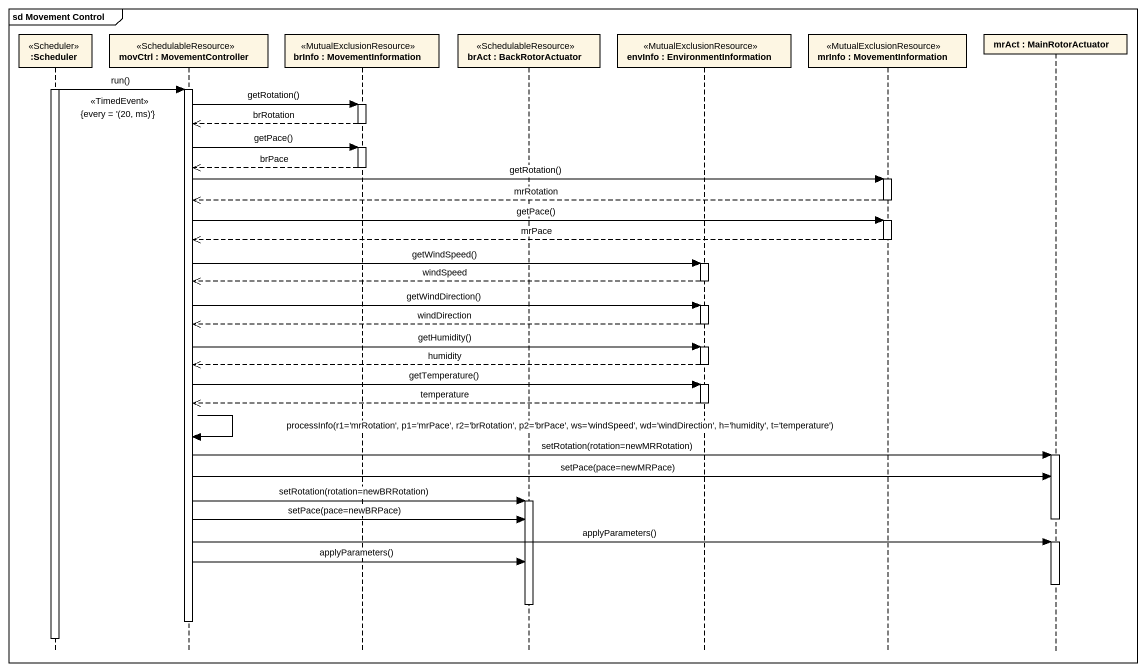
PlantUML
@startuml
mainframe sd Movement Control
hide footbox
participant ":Scheduler" as Scheduler <<Scheduler>>
participant "movCtrl : MovementController" as movCtrl <<SchedulableResource>>
participant "brInfo : MovementInformation" as brInfo <<MutualExclusionResource>>
participant "brAct : BackRotorActuator" as brAct <<SchedulableResource>>
participant "envInfo : EnvironmentInformation" as envInfo <<MutualExclusionResource>>
participant "mrInfo : MovementInformation" as mrInfo <<MutualExclusionResource>>
participant "mrAct : MainRotorActuator" as mrAct

activate Scheduler
Scheduler -> movCtrl : run()\n<<TimedEvent>>\n{every = '(20, ms)'}
activate movCtrl
movCtrl -> brInfo : getRotation()
activate brInfo
brInfo -->> movCtrl : brRotation
deactivate brInfo
movCtrl -> brInfo : getPace()
activate brInfo
brInfo -->> movCtrl : brPace
deactivate brInfo
movCtrl -> mrInfo : getRotation()
activate mrInfo
mrInfo -->> movCtrl : mrRotation
deactivate mrInfo
movCtrl -> mrInfo : getPace()
activate mrInfo
mrInfo -->> movCtrl : mrPace
deactivate mrInfo
movCtrl -> envInfo : getWindSpeed()
activate envInfo
envInfo -->> movCtrl : windSpeed
deactivate envInfo
movCtrl -> envInfo : getWindDirection()
activate envInfo
envInfo -->> movCtrl : windDirection
deactivate envInfo
movCtrl -> envInfo : getHumidity()
activate envInfo
envInfo -->> movCtrl : humidity
deactivate envInfo
movCtrl -> envInfo : getTemperature()
activate envInfo
envInfo -->> movCtrl : temperature
deactivate envInfo
movCtrl -> movCtrl : processInfo(r1='mrRotation', p1='mrPace', r2='brRotation', p2='brPace', ws='windSpeed', wd='windDirection', h='humidity', t='temperature')
movCtrl -> mrAct : setRotation(rotation=newMRRotation)
activate mrAct
movCtrl -> mrAct : setPace(pace=newMRPace)
movCtrl -> brAct : setRotation(rotation=newBRRotation)
activate brAct
movCtrl -> brAct : setPace(pace=newBRPace)
deactivate mrAct
movCtrl -> mrAct : applyParameters()
activate mrAct
movCtrl -> brAct : applyParameters()
deactivate mrAct
deactivate brAct
deactivate movCtrl
deactivate Scheduler
@enduml
